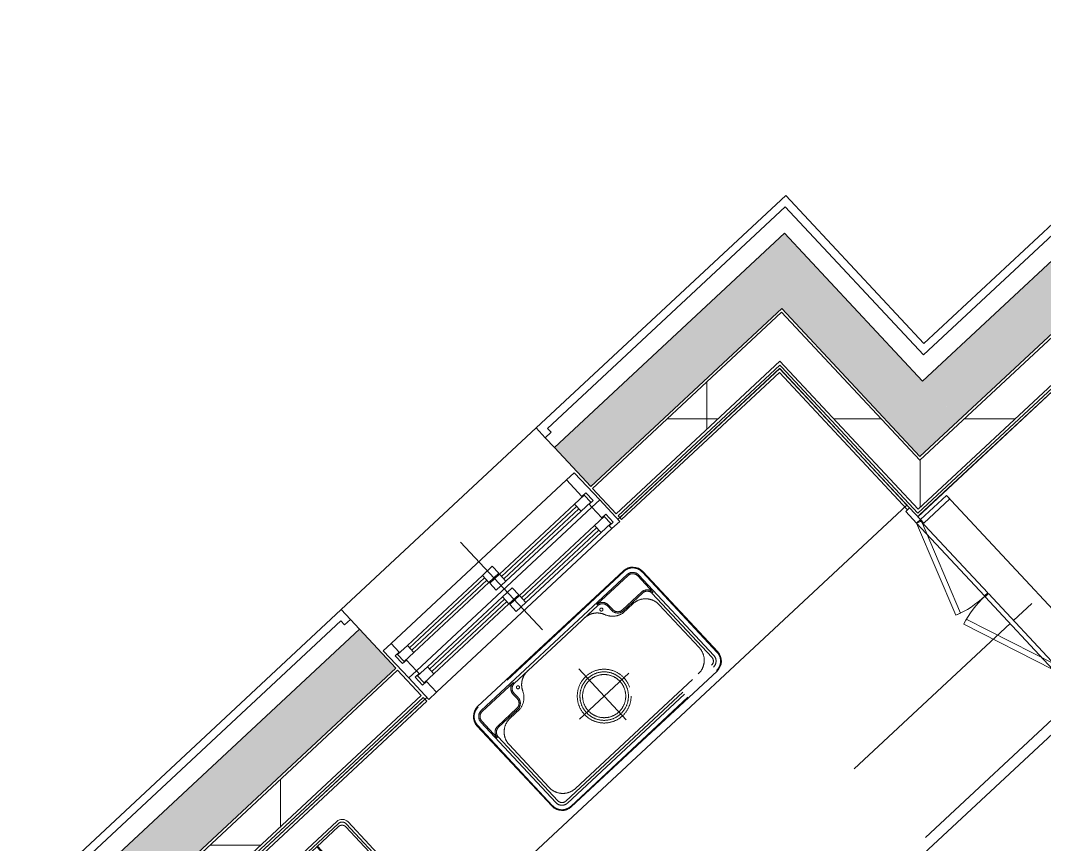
# Model space of a CAD drawing. Header units: millimetres. Extents: x -71377 to 516042, y -145869 to 441446.
# Drawn here: x 263639 to 267481, y 223849 to 226943 of the extents above; entities that cross this region are included whole.
import ezdxf

# ---------------------------------------------------------------- set-up
doc = ezdxf.new("R2010")
doc.units = ezdxf.units.MM
doc.header["$LTSCALE"] = 1000
doc.linetypes.add('_점선_S_', pattern=[1.6, 0.8, -0.8])
doc.linetypes.add('_점선_XS_', pattern=[1.15, 0.6, -0.55])
for name, color, linetype, lineweight in [('A-ele-8', 8, 'Continuous', 5), ('A-fnsh', 5, 'Continuous', 5), ('A-furn', 6, 'Continuous', 5), ('A-furn-hdln', 8, '_점선_XS_', 5), ('A-glas', 5, 'Continuous', 5), ('A-hat', 251, 'Continuous', 5), ('A-insu', 251, 'Continuous', 5), ('A-wind', 4, 'Continuous', 5), ('A-wind-hdln', 8, 'Continuous', 5), ('A_cwall', 2, 'Continuous', 5), ('A_fnsh', 5, 'Continuous', 5), ('A_fnsh-4', 4, 'Continuous', 5), ('AA_발코니선', 4, '_점선_S_', 5)]:
    doc.layers.add(name, color=color, linetype=linetype, lineweight=lineweight)
pattern_1 = [(0, (-96985.9, -23353.2), (0, 800), []), (90, (-96985.9, -23353.2), (-800, 5e-14), [])]

# ---------------------------------------------------------------- blocks, each defined once
blk = doc.blocks.new('3D_주방_하부장_ㅡ자형_ - _A_주방_59A_-1939500-지반층 배치도')
at = {"layer": 'A-furn'}
for p, q in [((141.2, 1648.7), (-1268.8, 1648.7)), ((-1268.8, 1648.7), (141.2, 1648.7)), ((1951.2, 1648.7), (1121.2, 1648.7)), ((1121.2, 1648.7), (1951.2, 1648.7)), ((1951.2, 948.7), (1951.2, 1648.7)), ((1951.2, 1648.7), (1951.2, 948.7)), ((-953.8, 1538.7), (-423.8, 1538.7)), ((-983.8, 1058.7), (-983.8, 1508.7)), ((-393.8, 1508.7), (-393.8, 1058.7)), ((1005.2, 1493.7), (257.2, 1493.7)), ((206.2, 1442.7), (206.2, 1029.7)), ((1056.2, 1029.7), (1056.2, 1442.7)), ((-423.8, 1028.7), (-953.8, 1028.7)), ((257.2, 978.7), (1005.2, 978.7)), ((-1246.8, 948.7), (1951.2, 948.7)), ((1951.2, 948.7), (-1246.8, 948.7))]:
    blk.add_line(p, q, dxfattribs=at)
for centre, radius, start, end in [((-953.8, 1508.7), 30, 90, 180), ((-423.8, 1508.7), 30, 360, 90), ((257.2, 1442.7), 51, 90, 180), ((1005.2, 1442.7), 51, 360, 90), ((-953.8, 1058.7), 30, 180, 270), ((-423.8, 1058.7), 30, 270, 360), ((257.2, 1029.7), 51, 180, 270), ((1005.2, 1029.7), 51, 270, 360)]:
    blk.add_arc(centre, radius, start, end, dxfattribs=at)
at = {"layer": 'A-furn-hdln'}
for p, q in [((-973.8, 1279.6), (-973.8, 1508.7)), ((-965.4, 1284), (-965.4, 1500.3)), ((-659.8, 1528.7), (-953.8, 1528.7)), ((-945.4, 1520.3), (-706.3, 1520.3)), ((-837.9, 1448.3), (-837.9, 1520.3)), ((-833.9, 1448.3), (-833.9, 1520.3)), ((-706.3, 1520.3), (-706.3, 1284)), ((-432.2, 1520.3), (-671.3, 1520.3)), ((-671.3, 1520.3), (-671.3, 1133.2)), ((-423.8, 1528.7), (-659.8, 1528.7)), ((-543.8, 1384.5), (-543.8, 1520.3)), ((-539.8, 1384.5), (-539.8, 1520.3)), ((-412.2, 1133.2), (-412.2, 1500.3)), ((-403.8, 1128.8), (-403.8, 1508.7)), ((1005.2, 1490.7), (257.2, 1490.7)), ((257.2, 1473.7), (631.2, 1473.7)), ((257.2, 1468.7), (417.2, 1468.7)), ((417.2, 1463.7), (631.2, 1463.7)), ((631.2, 1473.7), (1005.2, 1473.7)), ((631.2, 1463.7), (845.2, 1463.7)), ((1005.2, 1468.7), (845.2, 1468.7)), ((209.2, 1442.7), (209.2, 1029.7)), ((226.2, 1442.7), (226.2, 1029.7)), ((231.2, 1442.7), (231.2, 1357.7)), ((386.2, 1437.7), (386.2, 1414.7)), ((391.2, 1437.7), (391.2, 1414.7)), ((871.2, 1437.7), (871.2, 1414.7)), ((876.2, 1437.7), (876.2, 1414.7)), ((1031.2, 1442.7), (1031.2, 1357.7)), ((1036.2, 1029.7), (1036.2, 1442.7)), ((1036.2, 1442.7), (1036.2, 1029.7)), ((1053.2, 1029.7), (1053.2, 1442.7)), ((-882, 1404.2), (-965.4, 1404.2)), ((-882, 1400.2), (-965.4, 1400.2)), ((-789.7, 1404.2), (-706.3, 1404.2)), ((-789.7, 1400.2), (-706.3, 1400.2)), ((262.2, 1388.7), (360.2, 1388.7)), ((262.2, 1383.7), (360.2, 1383.7)), ((1000.2, 1388.7), (902.2, 1388.7)), ((1000.2, 1383.7), (902.2, 1383.7)), ((-837.9, 1356), (-837.9, 1284)), ((-833.9, 1356), (-833.9, 1284)), ((236.2, 1357.7), (236.2, 1029.7)), ((316.2, 1378.7), (366.9, 1378.7)), ((946.2, 1378.7), (895.4, 1378.7)), ((1026.2, 1357.7), (1026.2, 1029.7)), ((-599.5, 1328.8), (-671.3, 1328.8)), ((-599.5, 1324.8), (-671.3, 1324.8)), ((-484.1, 1328.8), (-412.2, 1328.8)), ((-484.1, 1324.8), (-412.2, 1324.8)), ((246.2, 1308.7), (246.2, 1088.7)), ((631.2, 1338.7), (631.2, 1077.7)), ((1016.2, 1308.7), (1016.2, 1088.7)), ((-973.8, 1058.7), (-973.8, 1279.6)), ((-706.3, 1284), (-965.4, 1284)), ((-965.4, 1067.1), (-965.4, 1275.2)), ((-965.4, 1275.2), (-706.3, 1275.2)), ((-837.9, 1199.6), (-837.9, 1275.2)), ((-833.9, 1199.6), (-833.9, 1275.2)), ((-706.3, 1275.2), (-706.3, 1047.1)), ((-543.8, 1269), (-543.8, 1133.2)), ((-539.8, 1269), (-539.8, 1133.2)), ((505.2, 1198.7), (757.2, 1198.7)), ((-874.3, 1163.2), (-965.4, 1163.2)), ((-874.3, 1159.2), (-965.4, 1159.2)), ((-797.4, 1163.2), (-706.3, 1163.2)), ((-797.4, 1159.2), (-706.3, 1159.2)), ((-837.9, 1122.7), (-837.9, 1047.1)), ((-833.9, 1122.7), (-833.9, 1047.1)), ((-671.3, 1133.2), (-412.2, 1133.2)), ((-403.8, 1058.7), (-403.8, 1128.8)), ((-953.8, 1038.7), (-659.8, 1038.7)), ((-706.3, 1047.1), (-945.4, 1047.1)), ((-659.8, 1038.7), (-423.8, 1038.7)), ((257.2, 1008.7), (1005.2, 1008.7)), ((316.2, 1018.7), (946.2, 1018.7)), ((257.2, 998.7), (1005.2, 998.7)), ((257.2, 981.7), (1005.2, 981.7))]:
    blk.add_line(p, q, dxfattribs=at)
for centre, radius in [((-835.9, 1402.2), 46.2), ((-835.9, 1402.2), 37.8), ((-835.9, 1402.2), 34), ((417.2, 1443.5), 5.76), ((845.2, 1443.5), 5.76), ((-541.8, 1326.8), 57.8), ((-541.8, 1326.8), 47.3), ((-541.8, 1326.8), 42.5), ((631.2, 1198.7), 101), ((631.2, 1198.7), 101), ((631.2, 1198.7), 91), ((631.2, 1198.7), 81), ((-835.9, 1161.2), 38.5), ((-835.9, 1161.2), 38.5), ((-835.9, 1161.2), 31.5), ((-835.9, 1161.2), 28.4), ((-585.1, 1084.4), 25), ((-585.1, 1084.4), 20), ((-585.1, 1084.4), 18), ((-524.1, 1084.4), 25), ((-524.1, 1084.4), 20), ((-524.1, 1084.4), 18), ((-459.1, 1084.4), 25), ((-459.1, 1084.4), 20), ((-459.1, 1084.4), 18)]:
    blk.add_circle(centre, radius, dxfattribs=at)
for centre, radius, start, end in [((-953.8, 1508.7), 20, 90, 180), ((-945.4, 1500.3), 20, 90, 180), ((-432.2, 1500.3), 20, 360, 90), ((-423.8, 1508.7), 20, 360, 90), ((257.2, 1442.7), 48, 90, 180), ((257.2, 1442.7), 31, 90, 180), ((257.2, 1442.7), 26, 90, 180), ((417.2, 1437.7), 31, 90, 180), ((417.2, 1437.7), 26, 90, 180), ((485.3, 1393.7), 70, 90, 157.2381), ((777.1, 1393.7), 70, 22.7619, 90), ((845.2, 1437.7), 31, 360, 90), ((845.2, 1437.7), 26, 360, 90), ((1005.2, 1442.7), 48, 360, 90), ((1005.2, 1442.7), 31, 360, 90), ((1005.2, 1442.7), 31, 360, 90), ((1005.2, 1442.7), 26, 360, 90), ((262.2, 1357.7), 31, 90, 180), ((262.2, 1357.7), 26, 90, 180), ((360.2, 1414.7), 31, 270, 360), ((360.2, 1414.7), 26, 270, 360), ((356.2, 1447.9), 70, 278.8513, 337.2381), ((906.2, 1447.9), 70, 202.7619, 261.1487), ((902.2, 1414.7), 31, 180, 270), ((902.2, 1414.7), 26, 180, 270), ((1000.2, 1357.7), 31, 360, 90), ((1000.2, 1357.7), 26, 360, 90), ((316.2, 1308.7), 70, 90, 180), ((946.2, 1308.7), 70, 360, 90), ((316.2, 1088.7), 70, 180, 270), ((946.2, 1088.7), 70, 270, 360), ((-953.8, 1058.7), 20, 180, 270), ((-945.4, 1067.1), 20, 180, 270), ((-423.8, 1058.7), 20, 270, 360), ((257.2, 1029.7), 48, 180, 270), ((257.2, 1029.7), 31, 180, 270), ((257.2, 1029.7), 21, 180, 270), ((1005.2, 1029.7), 31, 270, 360), ((1005.2, 1029.7), 21, 270, 360), ((1005.2, 1029.7), 48, 270, 360)]:
    blk.add_arc(centre, radius, start, end, dxfattribs=at)
blk = doc.blocks.new('3D_주방_아일랜드식탁 - _A_주방_아일랜드_11X7-1959760-지반층 배치도')
at = {"layer": 'A-furn'}
for p, q in [((-348.8, 163.4), (751.2, 163.4)), ((-348.8, -536.6), (-348.8, 163.4)), ((751.2, 163.4), (751.2, -536.6)), ((751.2, -536.6), (-348.8, -536.6))]:
    blk.add_line(p, q, dxfattribs=at)
blk = doc.blocks.new('3D_팬트리문 - _A_팬트리문_7_5X23-2145589-지반층 배치도')
at = {"layer": 'A-furn'}
for p, q in [((-22.6, 198.3), (-375, 70)), ((-22.6, 198.3), (-15.8, 179.5)), ((22.6, 198.3), (15.8, 179.5)), ((22.6, 198.3), (375, 70)), ((-368.2, 51.2), (-15.8, 179.5)), ((368.2, 51.2), (15.8, 179.5)), ((-435, 70), (-435, 50)), ((-376, 70), (-435, 70)), ((-435, 50), (-376, 50)), ((-376, 50), (-376, 70)), ((-2, 70), (-375, 70)), ((-375, 70), (-375, 53)), ((-375, 70), (-368.2, 51.2)), ((-375, 53), (-2, 53)), ((-375, 50), (-375, -83)), ((-357, 50), (-375, 50)), ((-357, -83), (-357, 50)), ((-2, 53), (-2, 70)), ((2, 70), (2, 53)), ((375, 70), (2, 70)), ((2, 53), (375, 53)), ((375, 50), (357, 50)), ((357, 50), (357, -83)), ((375, 70), (368.2, 51.2)), ((375, 53), (375, 70)), ((375, -83), (375, 50)), ((435, 70), (376, 70)), ((376, 70), (376, 50)), ((376, 50), (435, 50)), ((435, 50), (435, 70)), ((-375, -83), (-357, -83)), ((-375, -83), (375, -83)), ((357, -83), (375, -83))]:
    blk.add_line(p, q, dxfattribs=at)
for centre, start, end in [((-375, 70), 0, 20), ((375, 70), 160, 180)]:
    blk.add_arc(centre, 375, start, end, dxfattribs=at)
blk = doc.blocks.new('미서기창__이중창_ - _A_PW_9_8X5-2151007-지반층 배치도')
at = {"layer": 'A-glas'}
for p, q in [((-410, 66), (-25, 66)), ((-410, 54), (-25, 54)), ((25, 26), (410, 26)), ((25, 14), (410, 14)), ((-410, -44), (-25, -44)), ((-410, -56), (-25, -56)), ((25, -84), (410, -84)), ((25, -96), (410, -96))]:
    blk.add_line(p, q, dxfattribs=at)
at = {"layer": 'A-wind'}
for p, q in [((-490, -15), (-490, 95)), ((-490, 95), (-450, 95)), ((-450, 80), (-470, 80)), ((-470, 80), (-470, 40)), ((-410, 78), (-460, 78)), ((-460, 78), (-460, 42)), ((-450, 95), (-450, 80)), ((-410, 42), (-410, 78)), ((25, 78), (-25, 78)), ((-25, 78), (-25, 42)), ((25, 42), (25, 78)), ((490, 95), (450, 95)), ((450, 95), (450, 40)), ((490, -15), (490, 95)), ((-470, 40), (-450, 40)), ((-460, 42), (-410, 42)), ((-450, 40), (-450, -15)), ((-25, 42), (25, 42)), ((450, 40), (470, 40)), ((470, 40), (470, 0)), ((25, 38), (-25, 38)), ((-25, 38), (-25, 2)), ((-25, 2), (25, 2)), ((25, 2), (25, 38)), ((460, 38), (410, 38)), ((410, 38), (410, 2)), ((410, 2), (460, 2)), ((470, 0), (450, 0)), ((450, 0), (450, -15)), ((460, 2), (460, 38)), ((-450, -15), (-490, -15)), ((-490, -15), (-490, -155)), ((-470, -70), (-470, -30)), ((-470, -30), (-450, -30)), ((-410, -32), (-460, -32)), ((-460, -32), (-460, -68)), ((-450, -30), (-450, -15)), ((-410, -68), (-410, -32)), ((25, -32), (-25, -32)), ((-25, -32), (-25, -68)), ((25, -68), (25, -32)), ((490, -15), (450, -15)), ((450, -15), (450, -70)), ((490, -155), (490, -15)), ((-450, -70), (-470, -70)), ((-460, -68), (-410, -68)), ((-450, -155), (-450, -70)), ((-25, -68), (25, -68)), ((25, -72), (-25, -72)), ((-25, -72), (-25, -108)), ((25, -108), (25, -72)), ((460, -72), (410, -72)), ((410, -72), (410, -108)), ((450, -70), (470, -70)), ((460, -108), (460, -72)), ((470, -70), (470, -110)), ((-25, -108), (25, -108)), ((410, -108), (460, -108)), ((470, -110), (450, -110)), ((450, -110), (450, -155)), ((-490, -155), (-450, -155)), ((450, -155), (490, -155))]:
    blk.add_line(p, q, dxfattribs=at)
at = {"layer": 'A-wind-hdln'}
for p, q in [((0, -255), (0, 195)), ((450, 95), (-450, 95)), ((-410, 78), (-25, 78)), ((-410, 42), (-25, 42)), ((25, 38), (410, 38)), ((25, 2), (410, 2)), ((450, -15), (-450, -15)), ((-410, -32), (-25, -32)), ((-410, -68), (-25, -68)), ((25, -72), (410, -72)), ((25, -108), (410, -108)), ((-450, -155), (450, -155))]:
    blk.add_line(p, q, dxfattribs=at)
blk = doc.blocks.new('대장2_59A_1층_rvt-7-지반층 배치도')
at = {"layer": 'A-hat'}
h = blk.add_hatch(dxfattribs=at)
h.set_pattern_fill('FP_45', color=256, style=0, pattern_type=2)
h.set_pattern_definition(pattern_1)
h.paths.add_polyline_path([(4051.3, -42194.8), (5616.4, -40735.3), (5527.8, -40640.2), (3962.7, -42099.7), (4047, -42190.1)])
h.paths.add_polyline_path([(6289.3, -40107.9), (6647.6, -39773.7), (6559, -39678.6), (6200.6, -40012.8)])
h = blk.add_hatch(dxfattribs=at)
h.set_pattern_fill('FP_45', color=256, style=0, pattern_type=2)
h.set_pattern_definition(pattern_1)
h.paths.add_polyline_path([(3962.7, -42099.7), (4057.7, -42011.1), (3539.4, -41455.2), (3444.4, -41543.9), (3533, -41639)])
h = blk.add_hatch(dxfattribs=at)
h.set_pattern_fill('FP_45', color=256, style=0, pattern_type=2)
h.set_pattern_definition(pattern_1)
h.paths.add_polyline_path([(772.2, -44213.5), (2187.3, -42893.8), (2098.7, -42798.8), (683.5, -44118.4)])
h.paths.add_polyline_path([(2918.7, -42211.8), (3533, -41639), (3444.4, -41543.9), (2830, -42116.8), (2870.5, -42160.1)])
at = {"layer": 'A-ele-8'}
for p, q in [((2925.8, -42219.5), (2932.3, -42226.5)), ((2932.3, -42226.5), (2939.1, -42233.8)), ((2201, -42908.5), (2194.5, -42901.5)), ((2207.8, -42915.8), (2201, -42908.5))]:
    blk.add_line(p, q, dxfattribs=at)
at = {"layer": 'A-fnsh'}
blk.add_line((5286.3, -41070.5), (4050.3, -42223.1), dxfattribs=at)
at = {"layer": 'A-insu'}
for p, q in [((5527.8, -40640.2), (4057.7, -42011.1)), ((4051.3, -42194.8), (5272.7, -41055.9)), ((3539.4, -41455.2), (3444.4, -41543.9)), ((4057.7, -42011.1), (3539.4, -41455.2)), ((3444.4, -41543.9), (2830, -42116.8)), ((2918.7, -42211.8), (3533, -41639)), ((3533, -41639), (3962.7, -42099.7)), ((3962.7, -42099.7), (4051.3, -42194.8)), ((2830, -42116.8), (2918.7, -42211.8)), ((2098.7, -42798.8), (683.5, -44118.4)), ((2187.3, -42893.8), (2098.7, -42798.8)), ((772.2, -44213.5), (2187.3, -42893.8))]:
    blk.add_line(p, q, dxfattribs=at)
at = {"layer": 'A_fnsh'}
for p, q in [((2939.1, -42233.8), (3531.5, -41681.4)), ((3531.5, -41681.4), (4012.3, -42197)), ((3538.8, -41674.5), (3532, -41667.2)), ((4019.7, -42190.1), (3538.8, -41674.5)), ((2932.3, -42226.5), (2939.1, -42233.8)), ((1183.9, -43870.6), (2207.8, -42915.8)), ((2207.8, -42915.8), (2201, -42908.5))]:
    blk.add_line(p, q, dxfattribs=at)
at = {"layer": 'A_fnsh-4'}
for p, q in [((5279.9, -41063.5), (4050.8, -42209.6)), ((4057.3, -42216.6), (5286.3, -41070.5)), ((3532.5, -41653.8), (2925.8, -42219.5)), ((3532, -41667.2), (2932.3, -42226.5)), ((2932.3, -42226.5), (3532, -41667.2)), ((3532, -41667.2), (4019.7, -42190.1)), ((3539, -41660.8), (3532.5, -41653.8)), ((4050.8, -42209.6), (3539, -41660.8)), ((2925.8, -42219.5), (2932.3, -42226.5)), ((4050.3, -42223.1), (4057.3, -42216.6)), ((2194.5, -42901.5), (1170.6, -43856.3)), ((2201, -42908.5), (1177.1, -43863.3)), ((1177.1, -43863.3), (2201, -42908.5)), ((2201, -42908.5), (2194.5, -42901.5))]:
    blk.add_line(p, q, dxfattribs=at)
at = {"layer": 'AA_발코니선'}
for p, q in [((5647.8, -41458.1), (4409.6, -42612.7)), ((4397.2, -42624.3), (1786.2, -45059.1)), ((4664.1, -42881.3), (2828.4, -44593.1))]:
    blk.add_line(p, q, dxfattribs=at)
at = {"layer": 'A-furn'}
for name, p, rotation in [('3D_주방_하부장_ㅡ자형_ - _A_주방_59A_-1939500-지반층 배치도', (3229.5, -44203.7), 43.0000012484758), ('3D_팬트리문 - _A_팬트리문_7_5X23-2145589-지반층 배치도', (4352.9, -42474.2), 133.0000012484761), ('3D_주방_아일랜드식탁 - _A_주방_아일랜드_11X7-1959760-지반층 배치도', (4246.2, -43549.2), 43.0000012484758)]:
    blk.add_blockref(name, p, dxfattribs=dict(at, rotation=rotation))
at = {"layer": 'A-wind-hdln', "rotation": 223.000001248476}
blk.add_blockref('미서기창__이중창_ - _A_PW_9_8X5-2151007-지반층 배치도', (2508.7, -42505.3), dxfattribs=at)

msp = doc.modelspace()

# ---------------------------------------------------------------- hatches: boundary and pattern name
at = {"layer": 'A-hat'}
for points in [[(267159.9, 225442.6), (268476.3, 226670.2), (268340, 226816.5), (267023.5, 225588.9)], [(265778.6, 225193.7), (266641.6, 225998.4), (266505.2, 226144.7), (265642.2, 225339.9), (265730.4, 225245.4)], [(267013.6, 225306.2), (267159.9, 225442.6), (266641.6, 225998.4), (266495.3, 225862), (266750, 225588.9)], [(263785.7, 223335.2), (265047.2, 224511.7), (264910.8, 224657.9), (263649.3, 223481.5)]]:
    msp.add_hatch(color=256, dxfattribs=at).paths.add_polyline_path(points)

# ---------------------------------------------------------------- linework, layer by layer
at = {"layer": 'A-ele-8'}
msp.add_line((264842.6, 224731.1), (265574, 225413.1), dxfattribs=at)
at = {"layer": 'A-insu'}
for p, q in [((267023.5, 225588.9), (268339.9, 226816.5)), ((265642.2, 225339.9), (266505.2, 226144.7)), ((266505.2, 226144.7), (267023.5, 225588.9)), ((265608.1, 225376.5), (265642.2, 225339.9)), ((264910.8, 224657.9), (264876.7, 224694.5)), ((263649.3, 223481.5), (264910.8, 224657.9))]:
    msp.add_line(p, q, dxfattribs=at)
at = {"layer": 'A_cwall'}
for p, q in [((268340, 226816.5), (267023.5, 225588.9)), ((267013.6, 225306.2), (268476.3, 226670.2)), ((266505.2, 226144.7), (265642.2, 225339.9)), ((267023.5, 225588.9), (266505.2, 226144.7)), ((265778.6, 225193.7), (266495.3, 225862)), ((266495.3, 225862), (267013.6, 225306.2)), ((265642.2, 225339.9), (265778.6, 225193.7)), ((264910.8, 224657.9), (263649.3, 223481.5)), ((265047.2, 224511.7), (264910.8, 224657.9)), ((263639.4, 223198.8), (265047.2, 224511.7))]:
    msp.add_line(p, q, dxfattribs=at)
at = {"layer": 'A_fnsh-4'}
for p, q in [((268271.7, 226889.6), (267028.4, 225730.2)), ((268270.3, 226847.2), (267027, 225687.8)), ((266510.1, 226286), (265574, 225413.1)), ((267028.4, 225730.2), (266510.1, 226286)), ((266508.6, 226243.6), (265616.4, 225411.6)), ((267027, 225687.8), (266508.6, 226243.6)), ((265574, 225413.1), (265608.1, 225376.5)), ((265608.1, 225376.5), (265630, 225397)), ((265616.4, 225411.6), (265630, 225397)), ((264842.6, 224731.1), (263654.2, 223622.8)), ((264876.7, 224694.5), (264842.6, 224731.1)), ((264841.2, 224688.7), (263652.7, 223580.4)), ((264854.8, 224674), (264841.2, 224688.7)), ((264854.8, 224674), (264876.7, 224694.5))]:
    msp.add_line(p, q, dxfattribs=at)

# ---------------------------------------------------------------- block references
msp.add_blockref('대장2_59A_1층_rvt-7-지반층 배치도', (262955.4, 267303.1))

doc.saveas('drawing.dxf')
